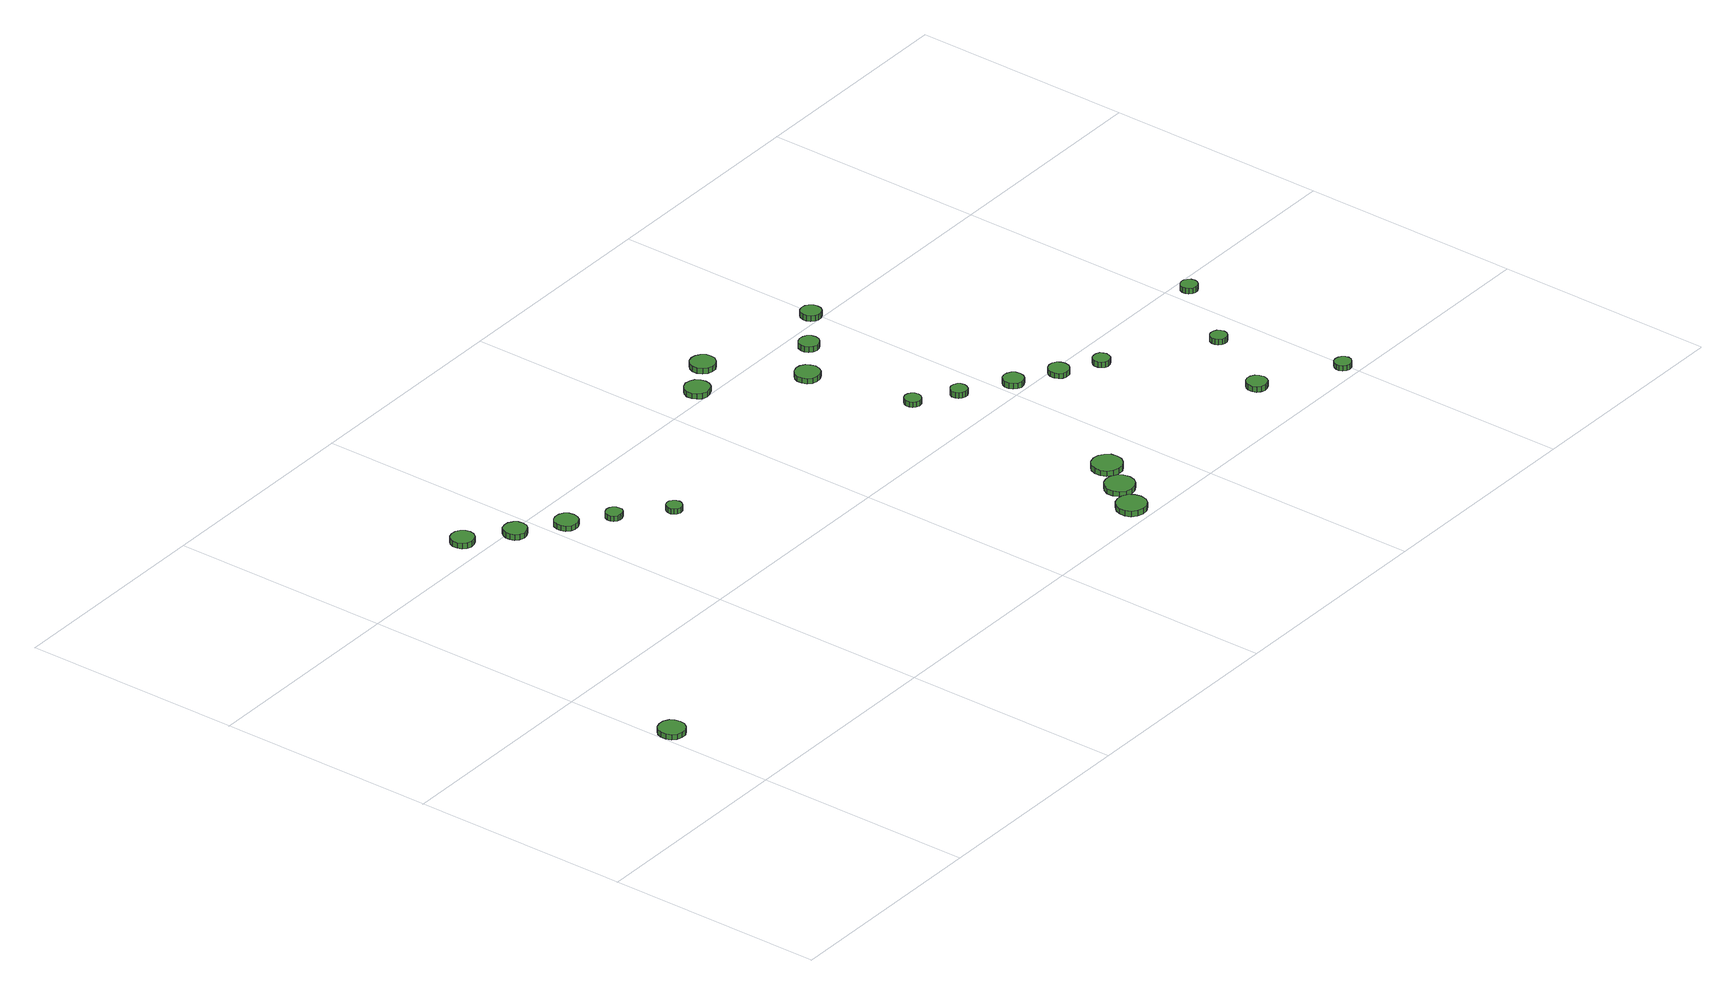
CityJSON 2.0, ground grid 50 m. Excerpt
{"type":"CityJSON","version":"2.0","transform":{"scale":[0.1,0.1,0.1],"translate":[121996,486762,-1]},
"CityObjects":{
"tree1":{"type":"SolitaryVegetationObject","attributes":{"function":"something"},"geometry":[{"type":"MultiSurface","lod":"1","boundaries":[[[0,1,2,3,4,5,6,7,8,9,10,11,12,13,14]],[[15,16,17,18,19,20,21,22,23,24,25,26,27,28,29]],[[0,29,28,1]],[[1,28,27,2]],[[2,27,26,3]],[[3,26,25,4]],[[4,25,24,5]],[[5,24,23,6]],[[6,23,22,7]],[[7,22,21,8]],[[8,21,20,9]],[[9,20,19,10]],[[10,19,18,11]],[[11,18,17,12]],[[12,17,16,13]],[[13,16,15,14]],[[14,15,29,0]]]}]},
"tree2":{"type":"SolitaryVegetationObject","attributes":{"function":"something"},"geometry":[{"type":"MultiSurface","lod":"1","boundaries":[[[30,31,32,33,34,35,36,37,38,39,40,41,42,43,44]],[[45,46,47,48,49,50,51,52,53,54,55,56,57,58,59]],[[30,59,58,31]],[[31,58,57,32]],[[32,57,56,33]],[[33,56,55,34]],[[34,55,54,35]],[[35,54,53,36]],[[36,53,52,37]],[[37,52,51,38]],[[38,51,50,39]],[[39,50,49,40]],[[40,49,48,41]],[[41,48,47,42]],[[42,47,46,43]],[[43,46,45,44]],[[44,45,59,30]]]}]},
"tree3":{"type":"SolitaryVegetationObject","attributes":{"function":"something"},"geometry":[{"type":"MultiSurface","lod":"1","boundaries":[[[60,61,62,63,64,65,66,67,68,69,70,71,72,73,74]],[[75,76,77,78,79,80,81,82,83,84,85,86,87,88,89]],[[60,89,88,61]],[[61,88,87,62]],[[62,87,86,63]],[[63,86,85,64]],[[64,85,84,65]],[[65,84,83,66]],[[66,83,82,67]],[[67,82,81,68]],[[68,81,80,69]],[[69,80,79,70]],[[70,79,78,71]],[[71,78,77,72]],[[72,77,76,73]],[[73,76,75,74]],[[74,75,89,60]]]}]},
"tree4":{"type":"SolitaryVegetationObject","attributes":{"function":"something"},"geometry":[{"type":"MultiSurface","lod":"1","boundaries":[[[90,91,92,93,94,95,96,97,98,99,100,101,102,103,104]],[[105,106,107,108,109,110,111,112,113,114,115,116,117,118,119]],[[90,119,118,91]],[[91,118,117,92]],[[92,117,116,93]],[[93,116,115,94]],[[94,115,114,95]],[[95,114,113,96]],[[96,113,112,97]],[[97,112,111,98]],[[98,111,110,99]],[[99,110,109,100]],[[100,109,108,101]],[[101,108,107,102]],[[102,107,106,103]],[[103,106,105,104]],[[104,105,119,90]]]}]},
"tree5":{"type":"SolitaryVegetationObject","attributes":{"function":"something"},"geometry":[{"type":"MultiSurface","lod":"1","boundaries":[[[120,121,122,123,124,125,126,127,128,129,130,131,132,133,134]],[[135,136,137,138,139,140,141,142,143,144,145,146,147,148,149]],[[120,149,148,121]],[[121,148,147,122]],[[122,147,146,123]],[[123,146,145,124]],[[124,145,144,125]],[[125,144,143,126]],[[126,143,142,127]],[[127,142,141,128]],[[128,141,140,129]],[[129,140,139,130]],[[130,139,138,131]],[[131,138,137,132]],[[132,137,136,133]],[[133,136,135,134]],[[134,135,149,120]]]}]},
"tree6":{"type":"SolitaryVegetationObject","attributes":{"function":"something"},"geometry":[{"type":"MultiSurface","lod":"1","boundaries":[[[150,151,152,153,154,155,156,157,158,159,160,161,162,163,164]],[[165,166,167,168,169,170,171,172,173,174,175,176,177,178,179]],[[150,179,178,151]],[[151,178,177,152]],[[152,177,176,153]],[[153,176,175,154]],[[154,175,174,155]],[[155,174,173,156]],[[156,173,172,157]],[[157,172,171,158]],[[158,171,170,159]],[[159,170,169,160]],[[160,169,168,161]],[[161,168,167,162]],[[162,167,166,163]],[[163,166,165,164]],[[164,165,179,150]]]}]},
"tree7":{"type":"SolitaryVegetationObject","attributes":{"function":"something"},"geometry":[{"type":"MultiSurface","lod":"1","boundaries":[[[180,181,182,183,184,185,186,187,188,189,190,191,192,193,194]],[[195,196,197,198,199,200,201,202,203,204,205,206,207,208,209]],[[180,209,208,181]],[[181,208,207,182]],[[182,207,206,183]],[[183,206,205,184]],[[184,205,204,185]],[[185,204,203,186]],[[186,203,202,187]],[[187,202,201,188]],[[188,201,200,189]],[[189,200,199,190]],[[190,199,198,191]],[[191,198,197,192]],[[192,197,196,193]],[[193,196,195,194]],[[194,195,209,180]]]}]},
"tree8":{"type":"SolitaryVegetationObject","attributes":{"function":"something"},"geometry":[{"type":"MultiSurface","lod":"1","boundaries":[[[210,211,212,213,214,215,216,217,218,219,220,221,222,223,224]],[[225,226,227,228,229,230,231,232,233,234,235,236,237,238,239]],[[210,239,238,211]],[[211,238,237,212]],[[212,237,236,213]],[[213,236,235,214]],[[214,235,234,215]],[[215,234,233,216]],[[216,233,232,217]],[[217,232,231,218]],[[218,231,230,219]],[[219,230,229,220]],[[220,229,228,221]],[[221,228,227,222]],[[222,227,226,223]],[[223,226,225,224]],[[224,225,239,210]]]}]},
"tree9":{"type":"SolitaryVegetationObject","attributes":{"function":"something"},"geometry":[{"type":"MultiSurface","lod":"1","boundaries":[[[240,241,242,243,244,245,246,247,248,249,250,251,252,253,254]],[[255,256,257,258,259,260,261,262,263,264,265,266,267,268,269]],[[240,269,268,241]],[[241,268,267,242]],[[242,267,266,243]],[[243,266,265,244]],[[244,265,264,245]],[[245,264,263,246]],[[246,263,262,247]],[[247,262,261,248]],[[248,261,260,249]],[[249,260,259,250]],[[250,259,258,251]],[[251,258,257,252]],[[252,257,256,253]],[[253,256,255,254]],[[254,255,269,240]]]}]},
"tree10":{"type":"SolitaryVegetationObject","attributes":{"function":"something"},"geometry":[{"type":"MultiSurface","lod":"1","boundaries":[[[270,271,272,273,274,275,276,277,278,279,280,281,282,283,284]],[[285,286,287,288,289,290,291,292,293,294,295,296,297,298,299]],[[270,299,298,271]],[[271,298,297,272]],[[272,297,296,273]],[[273,296,295,274]],[[274,295,294,275]],[[275,294,293,276]],[[276,293,292,277]],[[277,292,291,278]],[[278,291,290,279]],[[279,290,289,280]],[[280,289,288,281]],[[281,288,287,282]],[[282,287,286,283]],[[283,286,285,284]],[[284,285,299,270]]]}]},
"tree11":{"type":"SolitaryVegetationObject","attributes":{"function":"something"},"geometry":[{"type":"MultiSurface","lod":"1","boundaries":[[[300,301,302,303,304,305,306,307,308,309,310,311,312,313,314]],[[315,316,317,318,319,320,321,322,323,324,325,326,327,328,329]],[[300,329,328,301]],[[301,328,327,302]],[[302,327,326,303]],[[303,326,325,304]],[[304,325,324,305]],[[305,324,323,306]],[[306,323,322,307]],[[307,322,321,308]],[[308,321,320,309]],[[309,320,319,310]],[[310,319,318,311]],[[311,318,317,312]],[[312,317,316,313]],[[313,316,315,314]],[[314,315,329,300]]]}]},
"tree12":{"type":"SolitaryVegetationObject","attributes":{"function":"something"},"geometry":[{"type":"MultiSurface","lod":"1","boundaries":[[[330,331,332,333,334,335,336,337,338,339,340,341,342,343,344]],[[345,346,347,348,349,350,351,352,353,354,355,356,357,358,359]],[[330,359,358,331]],[[331,358,357,332]],[[332,357,356,333]],[[333,356,355,334]],[[334,355,354,335]],[[335,354,353,336]],[[336,353,352,337]],[[337,352,351,338]],[[338,351,350,339]],[[339,350,349,340]],[[340,349,348,341]],[[341,348,347,342]],[[342,347,346,343]],[[343,346,345,344]],[[344,345,359,330]]]}]},
"tree13":{"type":"SolitaryVegetationObject","attributes":{"function":"something"},"geometry":[{"type":"MultiSurface","lod":"1","boundaries":[[[360,361,362,363,364,365,366,367,368,369,370,371,372,373,374]],[[375,376,377,378,379,380,381,382,383,384,385,386,387,388,389]],[[360,389,388,361]],[[361,388,387,362]],[[362,387,386,363]],[[363,386,385,364]],[[364,385,384,365]],[[365,384,383,366]],[[366,383,382,367]],[[367,382,381,368]],[[368,381,380,369]],[[369,380,379,370]],[[370,379,378,371]],[[371,378,377,372]],[[372,377,376,373]],[[373,376,375,374]],[[374,375,389,360]]]}]},
"tree14":{"type":"SolitaryVegetationObject","attributes":{"function":"something"},"geometry":[{"type":"MultiSurface","lod":"1","boundaries":[[[390,391,392,393,394,395,396,397,398,399,400,401,402,403,404]],[[405,406,407,408,409,410,411,412,413,414,415,416,417,418,419]],[[390,419,418,391]],[[391,418,417,392]],[[392,417,416,393]],[[393,416,415,394]],[[394,415,414,395]],[[395,414,413,396]],[[396,413,412,397]],[[397,412,411,398]],[[398,411,410,399]],[[399,410,409,400]],[[400,409,408,401]],[[401,408,407,402]],[[402,407,406,403]],[[403,406,405,404]],[[404,405,419,390]]]}]},
"tree15":{"type":"SolitaryVegetationObject","attributes":{"function":"something"},"geometry":[{"type":"MultiSurface","lod":"1","boundaries":[[[420,421,422,423,424,425,426,427,428,429,430,431,432,433,434]],[[435,436,437,438,439,440,441,442,443,444,445,446,447,448,449]],[[420,449,448,421]],[[421,448,447,422]],[[422,447,446,423]],[[423,446,445,424]],[[424,445,444,425]],[[425,444,443,426]],[[426,443,442,427]],[[427,442,441,428]],[[428,441,440,429]],[[429,440,439,430]],[[430,439,438,431]],[[431,438,437,432]],[[432,437,436,433]],[[433,436,435,434]],[[434,435,449,420]]]}]},
"tree16":{"type":"SolitaryVegetationObject","attributes":{"function":"something"},"geometry":[{"type":"MultiSurface","lod":"1","boundaries":[[[450,451,452,453,454,455,456,457,458,459,460,461,462,463,464]],[[465,466,467,468,469,470,471,472,473,474,475,476,477,478,479]],[[450,479,478,451]],[[451,478,477,452]],[[452,477,476,453]],[[453,476,475,454]],[[454,475,474,455]],[[455,474,473,456]],[[456,473,472,457]],[[457,472,471,458]],[[458,471,470,459]],[[459,470,469,460]],[[460,469,468,461]],[[461,468,467,462]],[[462,467,466,463]],[[463,466,465,464]],[[464,465,479,450]]]}]},
"tree17":{"type":"SolitaryVegetationObject","attributes":{"function":"something"},"geometry":[{"type":"MultiSurface","lod":"1","boundaries":[[[480,481,482,483,484,485,486,487,488,489,490,491,492,493,494]],[[495,496,497,498,499,500,501,502,503,504,505,506,507,508,509]],[[480,509,508,481]],[[481,508,507,482]],[[482,507,506,483]],[[483,506,505,484]],[[484,505,504,485]],[[485,504,503,486]],[[486,503,502,487]],[[487,502,501,488]],[[488,501,500,489]],[[489,500,499,490]],[[490,499,498,491]],[[491,498,497,492]],[[492,497,496,493]],[[493,496,495,494]],[[494,495,509,480]]]}]},
"tree18":{"type":"SolitaryVegetationObject","attributes":{"function":"something"},"geometry":[{"type":"MultiSurface","lod":"1","boundaries":[[[510,511,512,513,514,515,516,517,518,519,520,521,522,523,524]],[[525,526,527,528,529,530,531,532,533,534,535,536,537,538,539]],[[510,539,538,511]],[[511,538,537,512]],[[512,537,536,513]],[[513,536,535,514]],[[514,535,534,515]],[[515,534,533,516]],[[516,533,532,517]],[[517,532,531,518]],[[518,531,530,519]],[[519,530,529,520]],[[520,529,528,521]],[[521,528,527,522]],[[522,527,526,523]],[[523,526,525,524]],[[524,525,539,510]]]}]},
"tree19":{"type":"SolitaryVegetationObject","attributes":{"function":"something"},"geometry":[{"type":"MultiSurface","lod":"1","boundaries":[[[540,541,542,543,544,545,546,547,548,549,550,551,552,553,554]],[[555,556,557,558,559,560,561,562,563,564,565,566,567,568,569]],[[540,569,568,541]],[[541,568,567,542]],[[542,567,566,543]],[[543,566,565,544]],[[544,565,564,545]],[[545,564,563,546]],[[546,563,562,547]],[[547,562,561,548]],[[548,561,560,549]],[[549,560,559,550]],[[550,559,558,551]],[[551,558,557,552]],[[552,557,556,553]],[[553,556,555,554]],[[554,555,569,540]]]}]},
"tree20":{"type":"SolitaryVegetationObject","attributes":{"function":"something"},"geometry":[{"type":"MultiSurface","lod":"1","boundaries":[[[570,571,572,573,574,575,576,577,578,579,580,581,582,583,584]],[[585,586,587,588,589,590,591,592,593,594,595,596,597,598,599]],[[570,599,598,571]],[[571,598,597,572]],[[572,597,596,573]],[[573,596,595,574]],[[574,595,594,575]],[[575,594,593,576]],[[576,593,592,577]],[[577,592,591,578]],[[578,591,590,579]],[[579,590,589,580]],[[580,589,588,581]],[[581,588,587,582]],[[582,587,586,583]],[[583,586,585,584]],[[584,585,599,570]]]}]},
"tree21":{"type":"SolitaryVegetationObject","attributes":{"function":"something"},"geometry":[{"type":"MultiSurface","lod":"1","boundaries":[[[600,601,602,603,604,605,606,607,608,609,610,611,612,613,614]],[[615,616,617,618,619,620,621,622,623,624,625,626,627,628,629]],[[600,629,628,601]],[[601,628,627,602]],[[602,627,626,603]],[[603,626,625,604]],[[604,625,624,605]],[[605,624,623,606]],[[606,623,622,607]],[[607,622,621,608]],[[608,621,620,609]],[[609,620,619,610]],[[610,619,618,611]],[[611,618,617,612]],[[612,617,616,613]],[[613,616,615,614]],[[614,615,629,600]]]}]},
"tree22":{"type":"SolitaryVegetationObject","attributes":{"function":"something"},"geometry":[{"type":"MultiSurface","lod":"1","boundaries":[[[630,631,632,633,634,635,636,637,638,639,640,641,642,643,644]],[[645,646,647,648,649,650,651,652,653,654,655,656,657,658,659]],[[630,659,658,631]],[[631,658,657,632]],[[632,657,656,633]],[[633,656,655,634]],[[634,655,654,635]],[[635,654,653,636]],[[636,653,652,637]],[[637,652,651,638]],[[638,651,650,639]],[[639,650,649,640]],[[640,649,648,641]],[[641,648,647,642]],[[642,647,646,643]],[[643,646,645,644]],[[644,645,659,630]]]}]},
"tree23":{"type":"SolitaryVegetationObject","attributes":{"function":"something"},"geometry":[{"type":"MultiSurface","lod":"1","boundaries":[[[660,661,662,663,664,665,666,667,668,669,670,671,672,673,674]],[[675,676,677,678,679,680,681,682,683,684,685,686,687,688,689]],[[660,689,688,661]],[[661,688,687,662]],[[662,687,686,663]],[[663,686,685,664]],[[664,685,684,665]],[[665,684,683,666]],[[666,683,682,667]],[[667,682,681,668]],[[668,681,680,669]],[[669,680,679,670]],[[670,679,678,671]],[[671,678,677,672]],[[672,677,676,673]],[[673,676,675,674]],[[674,675,689,660]]]}]}
},
"vertices":[
[61,266,19],[59,278,19],[52,288,19],[41,294,19],[29,295,19],[17,291,19],[8,283,19],[3,272,19],[3,259,19],[8,248,19],[17,240,19],[29,236,19],[41,237,19],[52,244,19],[59,254,19],[59,254,7],[52,244,7],[41,237,7],[29,236,7],[17,240,7],[8,248,7],[3,259,7],[3,272,7],[8,283,7],[17,291,7],[29,295,7],[41,294,7],[52,288,7],[59,278,7],[61,266,7],
[368,1041,33],[366,1052,33],[359,1061,33],[350,1066,33],[339,1067,33],[329,1064,33],[321,1057,33],[317,1047,33],[317,1036,33],[321,1026,33],[329,1019,33],[339,1016,33],[350,1017,33],[359,1022,33],[366,1031,33],[366,1031,20],[359,1022,20],[350,1017,20],[339,1016,20],[329,1019,20],[321,1026,20],[317,1036,20],[317,1047,20],[321,1057,20],[329,1064,20],[339,1067,20],[350,1066,20],[359,1061,20],[366,1052,20],[368,1041,20],
[460,976,33],[458,987,33],[452,995,33],[442,1001,33],[432,1002,33],[421,999,33],[413,991,33],[409,982,33],[409,971,33],[413,961,33],[421,954,33],[432,950,33],[442,952,33],[452,957,33],[458,966,33],[458,966,20],[452,957,20],[442,952,20],[432,950,20],[421,954,20],[413,961,20],[409,971,20],[409,982,20],[413,991,20],[421,999,20],[432,1002,20],[442,1001,20],[452,995,20],[458,987,20],[460,976,20],
[551,914,32],[549,925,32],[543,934,32],[533,939,32],[522,940,32],[512,937,32],[504,930,32],[500,920,32],[500,909,32],[504,899,32],[512,892,32],[522,889,32],[533,890,32],[543,895,32],[549,904,32],[549,904,20],[543,895,20],[533,890,20],[522,889,20],[512,892,20],[504,899,20],[500,909,20],[500,920,20],[504,930,20],[512,937,20],[522,940,20],[533,939,20],[543,934,20],[549,925,20],[551,914,20],
[628,856,32],[627,863,32],[622,870,32],[616,873,32],[608,874,32],[601,872,32],[595,867,32],[592,860,32],[592,852,32],[595,845,32],[601,840,32],[608,838,32],[616,839,32],[622,842,32],[627,848,32],[627,848,19],[622,842,19],[616,839,19],[608,838,19],[601,840,19],[595,845,19],[592,852,19],[592,860,19],[595,867,19],[601,872,19],[608,874,19],[616,873,19],[622,870,19],[627,863,19],[628,856,19],
[722,773,33],[720,780,33],[716,786,33],[710,790,33],[702,791,33],[695,788,33],[690,783,33],[687,777,33],[687,769,33],[690,763,33],[695,758,33],[702,755,33],[710,756,33],[716,760,33],[720,766,33],[720,766,21],[716,760,21],[710,756,21],[702,755,21],[695,758,21],[690,763,21],[687,769,21],[687,777,21],[690,783,21],[695,788,21],[702,791,21],[710,790,21],[716,786,21],[720,780,21],[722,773,21],
[1315,37,30],[1312,50,30],[1304,62,30],[1292,69,30],[1279,70,30],[1266,66,30],[1255,56,30],[1250,44,30],[1250,30,30],[1255,17,30],[1266,8,30],[1279,4,30],[1292,5,30],[1304,12,30],[1312,23,30],[1312,23,17],[1304,12,17],[1292,5,17],[1279,4,17],[1266,8,17],[1255,17,17],[1250,30,17],[1250,44,17],[1255,56,17],[1266,66,17],[1279,70,17],[1292,69,17],[1304,62,17],[1312,50,17],[1315,37,17],
[1360,101,31],[1357,115,31],[1349,126,31],[1337,133,31],[1323,134,31],[1310,130,31],[1300,121,31],[1294,108,31],[1294,94,31],[1300,82,31],[1310,72,31],[1323,68,31],[1337,70,31],[1349,77,31],[1357,88,31],[1357,88,19],[1349,77,19],[1337,70,19],[1323,68,19],[1310,72,19],[1300,82,19],[1294,94,19],[1294,108,19],[1300,121,19],[1310,130,19],[1323,134,19],[1337,133,19],[1349,126,19],[1357,115,19],[1360,101,19],
[1125,1014,33],[1123,1025,33],[1116,1035,33],[1106,1040,33],[1094,1042,33],[1083,1038,33],[1075,1030,33],[1070,1020,33],[1070,1008,33],[1075,998,33],[1083,990,33],[1094,986,33],[1106,988,33],[1116,993,33],[1123,1003,33],[1123,1003,20],[1116,993,20],[1106,988,20],[1094,986,20],[1083,990,20],[1075,998,20],[1070,1008,20],[1070,1020,20],[1075,1030,20],[1083,1038,20],[1094,1042,20],[1106,1040,20],[1116,1035,20],[1123,1025,20],[1125,1014,20],
[1405,169,33],[1403,182,33],[1394,193,33],[1383,200,33],[1369,202,33],[1356,198,33],[1345,188,33],[1340,176,33],[1340,162,33],[1345,149,33],[1356,140,33],[1369,136,33],[1383,137,33],[1394,144,33],[1403,155,33],[1403,155,20],[1394,144,20],[1383,137,20],[1369,136,20],[1356,140,20],[1345,149,20],[1340,162,20],[1340,176,20],[1345,188,20],[1356,198,20],[1369,202,20],[1383,200,20],[1394,193,20],[1403,182,20],[1405,169,20],
[1211,1066,32],[1209,1077,32],[1202,1086,32],[1192,1092,32],[1181,1093,32],[1170,1090,32],[1161,1082,32],[1156,1072,32],[1156,1060,32],[1161,1049,32],[1170,1042,32],[1181,1038,32],[1192,1039,32],[1202,1045,32],[1209,1054,32],[1209,1054,19],[1202,1045,19],[1192,1039,19],[1181,1038,19],[1170,1042,19],[1161,1049,19],[1156,1060,19],[1156,1072,19],[1161,1082,19],[1170,1090,19],[1181,1093,19],[1192,1092,19],[1202,1086,19],[1209,1077,19],[1211,1066,19],
[1344,633,38],[1342,641,38],[1337,647,38],[1331,651,38],[1323,652,38],[1316,649,38],[1310,644,38],[1307,637,38],[1307,629,38],[1310,622,38],[1316,617,38],[1323,614,38],[1331,615,38],[1337,619,38],[1342,625,38],[1342,625,26],[1337,619,26],[1331,615,26],[1323,614,26],[1316,617,26],[1310,622,26],[1307,629,26],[1307,637,26],[1310,644,26],[1316,649,26],[1323,652,26],[1331,651,26],[1337,647,26],[1342,641,26],[1344,633,26],
[1306,868,35],[1303,879,35],[1297,889,35],[1287,895,35],[1275,896,35],[1264,892,35],[1256,884,35],[1251,874,35],[1251,862,35],[1256,852,35],[1264,844,35],[1275,841,35],[1287,842,35],[1297,848,35],[1303,857,35],[1303,857,23],[1297,848,23],[1287,842,23],[1275,841,23],[1264,844,23],[1256,852,23],[1251,862,23],[1251,874,23],[1256,884,23],[1264,892,23],[1275,896,23],[1287,895,23],[1297,889,23],[1303,879,23],[1306,868,23],
[1430,580,38],[1428,588,38],[1424,594,38],[1417,598,38],[1409,599,38],[1402,596,38],[1396,591,38],[1393,584,38],[1393,576,38],[1396,569,38],[1402,564,38],[1409,562,38],[1417,562,38],[1424,566,38],[1428,573,38],[1428,573,25],[1424,566,25],[1417,562,25],[1409,562,25],[1402,564,25],[1396,569,25],[1393,576,25],[1393,584,25],[1396,591,25],[1402,596,25],[1409,599,25],[1417,598,25],[1424,594,25],[1428,588,25],[1430,580,25],
[1398,939,34],[1396,948,34],[1390,956,34],[1382,960,34],[1373,961,34],[1364,958,34],[1357,952,34],[1353,943,34],[1353,934,34],[1357,925,34],[1364,919,34],[1373,916,34],[1382,917,34],[1390,922,34],[1396,930,34],[1396,930,21],[1390,922,21],[1382,917,21],[1373,916,21],[1364,919,21],[1357,925,21],[1353,934,21],[1353,943,21],[1357,952,21],[1364,958,21],[1373,961,21],[1382,960,21],[1390,956,21],[1396,948,21],[1398,939,21],
[1535,517,37],[1533,527,37],[1528,534,37],[1519,539,37],[1510,540,37],[1501,537,37],[1494,531,37],[1490,522,37],[1490,512,37],[1494,504,37],[1501,497,37],[1510,494,37],[1519,495,37],[1528,500,37],[1533,508,37],[1533,508,24],[1528,500,24],[1519,495,24],[1510,494,24],[1501,497,24],[1494,504,24],[1490,512,24],[1490,522,24],[1494,531,24],[1501,537,24],[1510,540,24],[1519,539,24],[1528,534,24],[1533,527,24],[1535,517,24],
[1625,469,35],[1623,478,35],[1618,486,35],[1610,491,35],[1600,492,35],[1591,489,35],[1584,482,35],[1580,474,35],[1580,464,35],[1584,455,35],[1591,449,35],[1600,446,35],[1610,447,35],[1618,452,35],[1623,459,35],[1623,459,23],[1618,452,23],[1610,447,23],[1600,446,23],[1591,449,23],[1584,455,23],[1580,464,23],[1580,474,23],[1584,482,23],[1591,489,23],[1600,492,23],[1610,491,23],[1618,486,23],[1623,478,23],[1625,469,23],
[1496,1009,33],[1495,1018,33],[1489,1026,33],[1481,1031,33],[1472,1032,33],[1463,1029,33],[1456,1023,33],[1452,1014,33],[1452,1005,33],[1456,996,33],[1463,990,33],[1472,987,33],[1481,988,33],[1489,992,33],[1495,1000,33],[1495,1000,20],[1489,992,20],[1481,988,20],[1472,987,20],[1463,990,20],[1456,996,20],[1452,1005,20],[1452,1014,20],[1456,1023,20],[1463,1029,20],[1472,1032,20],[1481,1031,20],[1489,1026,20],[1495,1018,20],[1496,1009,20],
[1706,424,35],[1704,431,35],[1700,438,35],[1693,442,35],[1685,442,35],[1678,440,35],[1672,435,35],[1669,428,35],[1669,420,35],[1672,413,35],[1678,407,35],[1685,405,35],[1693,406,35],[1700,410,35],[1704,416,35],[1704,416,22],[1700,410,22],[1693,406,22],[1685,405,22],[1678,407,22],[1672,413,22],[1669,420,22],[1669,428,22],[1672,435,22],[1678,440,22],[1685,442,22],[1693,442,22],[1700,438,22],[1704,431,22],[1706,424,22],
[1832,117,34],[1830,126,34],[1825,134,34],[1816,139,34],[1807,140,34],[1798,137,34],[1791,130,34],[1787,122,34],[1787,112,34],[1791,103,34],[1798,97,34],[1807,94,34],[1816,95,34],[1825,100,34],[1830,108,34],[1830,108,21],[1825,100,21],[1816,95,21],[1807,94,21],[1798,97,21],[1791,103,21],[1787,112,21],[1787,122,21],[1791,130,21],[1798,137,21],[1807,140,21],[1816,139,21],[1825,134,21],[1830,126,21],[1832,117,21],
[1998,25,33],[1996,32,33],[1991,38,33],[1985,42,33],[1977,43,33],[1969,41,33],[1964,36,33],[1960,28,33],[1960,21,33],[1964,14,33],[1969,8,33],[1977,6,33],[1985,7,33],[1991,11,33],[1996,17,33],[1996,17,21],[1991,11,21],[1985,7,21],[1977,6,21],[1969,8,21],[1964,14,21],[1960,21,21],[1960,28,21],[1964,36,21],[1969,41,21],[1977,43,21],[1985,42,21],[1991,38,21],[1996,32,21],[1998,25,21],
[1923,288,34],[1921,295,34],[1917,302,34],[1910,305,34],[1902,306,34],[1895,304,34],[1889,299,34],[1886,292,34],[1886,284,34],[1889,277,34],[1895,271,34],[1902,269,34],[1910,270,34],[1917,274,34],[1921,280,34],[1921,280,21],[1917,274,21],[1910,270,21],[1902,269,21],[1895,271,21],[1889,277,21],[1886,284,21],[1886,292,21],[1889,299,21],[1895,304,21],[1902,306,21],[1910,305,21],[1917,302,21],[1921,295,21],[1923,288,21],
[2045,457,33],[2043,465,33],[2038,471,33],[2032,475,33],[2024,476,33],[2017,473,33],[2011,468,33],[2008,461,33],[2008,453,33],[2011,446,33],[2017,441,33],[2024,439,33],[2032,439,33],[2038,443,33],[2043,449,33],[2043,449,20],[2038,443,20],[2032,439,20],[2024,439,20],[2017,441,20],[2011,446,20],[2008,453,20],[2008,461,20],[2011,468,20],[2017,473,20],[2024,476,20],[2032,475,20],[2038,471,20],[2043,465,20],[2045,457,20]
]}
